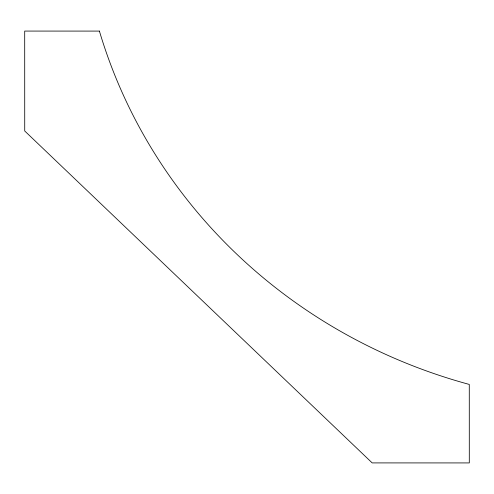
<?xml version="1.0" encoding="UTF-8"?>
<svg xmlns="http://www.w3.org/2000/svg" width="494" height="494" viewBox="0 0 494 494"><rect width="100%" height="100%" fill="white"/><g stroke="black" fill="none" stroke-linecap="round" stroke-linejoin="round"><path stroke-width="0.74" d="M99.405 31.091L24.7 31.073L24.725 130.984L372.186 462.909L469.3 462.927L469.281 384.431A536.737 512.735 0.3 0 1 99.405 31.091"/></g></svg>
